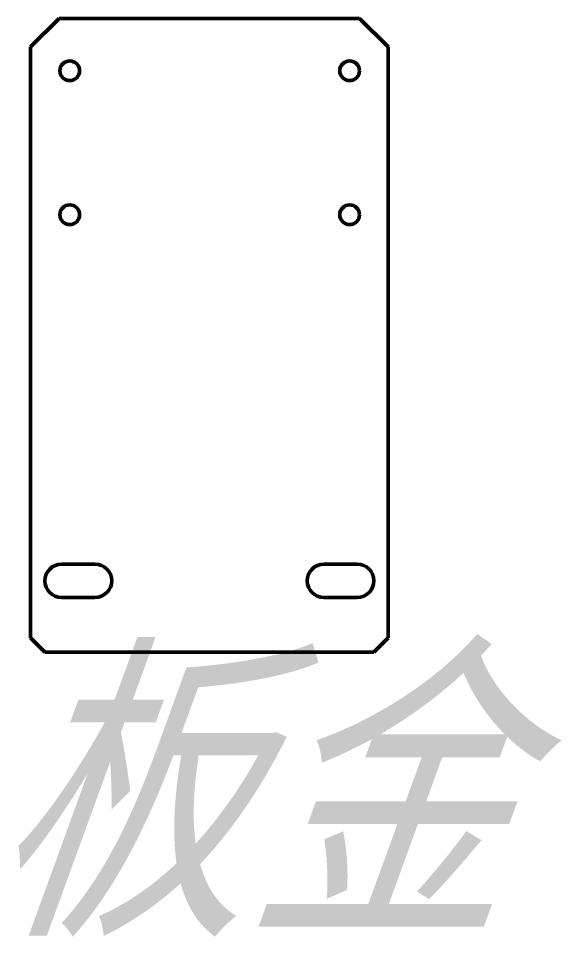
# Model space of a CAD drawing. Header units: inches. Extents: x 17901 to 26602, y 9673 to 14036.
# Drawn here: x 19241.7 to 19355.7, y 13496.7 to 13689.4 of the extents above; entities that cross this region are included whole.
import ezdxf

# ---------------------------------------------------------------- set-up
doc = ezdxf.new("R2010")
doc.units = ezdxf.units.IN
doc.header["$MEASUREMENT"] = 0
doc.layers.add('标注线', color=3, linetype='Continuous', lineweight=25)
doc.layers.add('粗实线', color=7, linetype='Continuous', lineweight=50)
doc.styles.add('DIM', font='romans.shx', dxfattribs={"width": 0.8, "oblique": 20, "bigfont": 'bigfont.shx'})

msp = doc.modelspace()

# ---------------------------------------------------------------- linework, layer by layer
at = {"layer": '粗实线', "ltscale": 0.212132}
for p, q in [((19250.309, 13689.398), (19244.309, 13683.398)), ((19319.309, 13683.398), (19313.309, 13689.398))]:
    msp.add_line(p, q, dxfattribs=at)
at = {"layer": '粗实线'}
for p, q in [((19313.309, 13689.398), (19250.309, 13689.398)), ((19244.309, 13594.398), (19244.309, 13683.398)), ((19319.309, 13683.398), (19319.309, 13594.398)), ((19244.309, 13559.398), (19244.309, 13594.398)), ((19319.309, 13594.398), (19319.309, 13559.398)), ((19316.309, 13556.398), (19247.309, 13556.398))]:
    msp.add_line(p, q, dxfattribs=at)
at = {"layer": '粗实线', "ltscale": 0.175}
for p, q in [((19257.809, 13574.898), (19250.809, 13574.898)), ((19312.809, 13574.898), (19305.809, 13574.898)), ((19250.809, 13567.898), (19257.809, 13567.898)), ((19305.809, 13567.898), (19312.809, 13567.898))]:
    msp.add_line(p, q, dxfattribs=at)
at = {"layer": '粗实线', "ltscale": 0.106066}
for p, q in [((19244.309, 13559.398), (19247.309, 13556.398)), ((19316.309, 13556.398), (19319.309, 13559.398))]:
    msp.add_line(p, q, dxfattribs=at)
at = {"layer": '粗实线'}
for centre in [(19252.509, 13678.398), (19311.209, 13678.398), (19252.509, 13648.198), (19311.209, 13648.198)]:
    msp.add_circle(centre, 2.067, dxfattribs=at)
for centre, start, end in [((19250.809, 13571.398), 90, 270), ((19257.809, 13571.398), 270, 90), ((19305.809, 13571.398), 90, 270), ((19312.809, 13571.398), 270, 90)]:
    msp.add_arc(centre, 3.5, start, end, dxfattribs=at)

# ---------------------------------------------------------------- texts
at = {"layer": '标注线', "insert": (19235.109, 13552.336), "char_height": 50, "width": 1440.87159, "attachment_point": 1, "style": 'DIM'}
msp.add_mtext('{\\fFangSong_GB2312|b0|i0|c134|p49;\\C2;板金}', dxfattribs=at)

doc.saveas('drawing.dxf')
